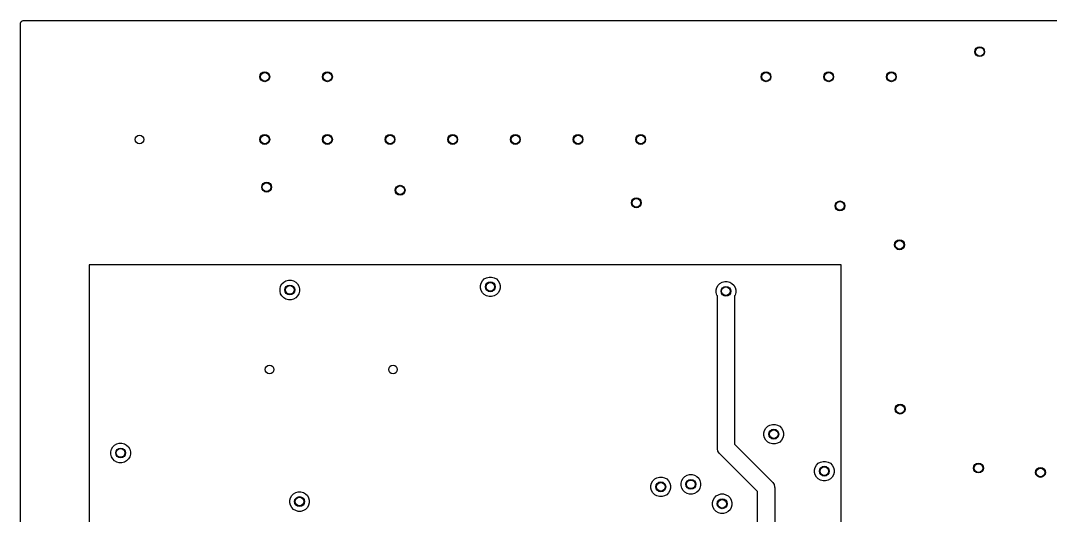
# Model space of a CAD drawing. Extents: x 3.9 to 7.48, y -4.89 to -2.91.
# Drawn here: x 3.899 to 5.542, y -3.697 to -2.908 of the extents above; entities that cross this region are included whole.
import ezdxf

# ---------------------------------------------------------------- set-up
doc = ezdxf.new("R2010")
doc.units = 0
doc.header["$MEASUREMENT"] = 0
doc.layers.add('BLACK', color=7, linetype='CONTINUOUS')

msp = doc.modelspace()

# ---------------------------------------------------------------- linework, layer by layer
at = {"layer": 'BLACK', "linetype": 'CONTINUOUS'}
for p, q in [((3.8998, -2.9095), (3.9018, -2.9081)), ((3.9018, -2.9081), (3.903, -2.9079)), ((3.903, -2.9079), (7.4744, -2.9079)), ((3.8991, -2.9118), (3.8998, -2.9095)), ((3.8991, -2.9864), (3.8991, -2.9118)), ((3.8991, -3.0658), (3.8991, -2.9864)), ((3.8991, -3.2975), (3.8991, -3.0658)), ((3.8991, -4.7993), (3.8991, -3.2975)), ((5.2087, -3.2975), (4.0087, -3.2975)), ((4.0087, -3.2975), (4.0087, -4.4975)), ((5.2087, -3.3104), (5.2087, -3.2975)), ((5.2087, -3.2975), (5.2087, -3.2975)), ((4.6391, -3.32), (4.6426, -3.318)), ((4.6426, -3.318), (4.6466, -3.3169)), ((4.6466, -3.3169), (4.6507, -3.3169)), ((4.6507, -3.3169), (4.6547, -3.318)), ((4.6547, -3.318), (4.6583, -3.32)), ((5.2087, -3.3774), (5.2087, -3.3104)), ((4.3131, -3.3355), (4.3141, -3.3315)), ((4.3131, -3.3396), (4.3131, -3.3355)), ((4.3141, -3.3315), (4.3162, -3.3279)), ((4.3162, -3.3279), (4.3191, -3.325)), ((4.3191, -3.325), (4.3226, -3.323)), ((4.3226, -3.323), (4.3266, -3.3219)), ((4.3266, -3.3219), (4.3307, -3.3219)), ((4.3307, -3.3219), (4.3347, -3.323)), ((4.3347, -3.323), (4.3383, -3.325)), ((4.3383, -3.325), (4.3412, -3.3279)), ((4.3412, -3.3279), (4.3432, -3.3315)), ((4.3432, -3.3315), (4.3443, -3.3355)), ((4.3443, -3.3355), (4.3443, -3.3396)), ((4.6331, -3.3305), (4.6341, -3.3265)), ((4.6331, -3.3346), (4.6331, -3.3305)), ((4.6341, -3.3385), (4.6331, -3.3346)), ((4.6341, -3.3265), (4.6362, -3.3229)), ((4.6362, -3.3229), (4.6391, -3.32)), ((4.6583, -3.32), (4.6612, -3.3229)), ((4.6612, -3.3229), (4.6632, -3.3265)), ((4.6632, -3.3265), (4.6643, -3.3305)), ((4.6643, -3.3346), (4.6632, -3.3385)), ((4.6643, -3.3305), (4.6643, -3.3346)), ((5.0091, -3.3375), (5.0102, -3.3336)), ((5.0102, -3.3336), (5.0123, -3.33)), ((5.0123, -3.33), (5.0152, -3.3271)), ((5.0152, -3.3271), (5.0187, -3.325)), ((5.0187, -3.325), (5.0227, -3.324)), ((5.0227, -3.324), (5.0268, -3.324)), ((5.0268, -3.324), (5.0308, -3.325)), ((5.0308, -3.325), (5.0343, -3.3271)), ((5.0343, -3.3271), (5.0372, -3.33)), ((5.0372, -3.33), (5.0393, -3.3336)), ((5.0393, -3.3336), (5.0404, -3.3375)), ((4.3141, -3.3435), (4.3131, -3.3396)), ((4.3162, -3.3471), (4.3141, -3.3435)), ((4.3191, -3.35), (4.3162, -3.3471)), ((4.3226, -3.3521), (4.3191, -3.35)), ((4.3266, -3.3531), (4.3226, -3.3521)), ((4.3347, -3.3521), (4.3307, -3.3531)), ((4.3383, -3.35), (4.3347, -3.3521)), ((4.3412, -3.3471), (4.3383, -3.35)), ((4.3432, -3.3435), (4.3412, -3.3471)), ((4.3443, -3.3396), (4.3432, -3.3435)), ((4.6362, -3.3421), (4.6341, -3.3385)), ((4.6391, -3.345), (4.6362, -3.3421)), ((4.6426, -3.3471), (4.6391, -3.345)), ((4.6466, -3.3481), (4.6426, -3.3471)), ((4.6507, -3.3481), (4.6466, -3.3481)), ((4.6547, -3.3471), (4.6507, -3.3481)), ((4.6583, -3.345), (4.6547, -3.3471)), ((4.6612, -3.3421), (4.6583, -3.345)), ((4.6632, -3.3385), (4.6612, -3.3421)), ((5.0091, -3.3416), (5.0091, -3.3375)), ((5.0102, -3.3456), (5.0091, -3.3416)), ((5.011, -3.347), (5.0102, -3.3456)), ((5.011, -3.5892), (5.011, -3.347)), ((5.0393, -3.3456), (5.0385, -3.347)), ((5.0385, -3.347), (5.0385, -3.5835)), ((5.0404, -3.3416), (5.0393, -3.3456)), ((5.0404, -3.3375), (5.0404, -3.3416)), ((4.3307, -3.3531), (4.3266, -3.3531)), ((5.2087, -3.4284), (5.2087, -3.3774)), ((5.2087, -4.2942), (5.2087, -3.4284)), ((5.0853, -3.5655), (5.0864, -3.5615)), ((5.0853, -3.5696), (5.0853, -3.5655)), ((5.0864, -3.5615), (5.0885, -3.5579)), ((5.0885, -3.5579), (5.0914, -3.555)), ((5.0914, -3.555), (5.0949, -3.553)), ((5.0949, -3.553), (5.0989, -3.5519)), ((5.0989, -3.5519), (5.103, -3.5519)), ((5.103, -3.5519), (5.107, -3.553)), ((5.107, -3.553), (5.1105, -3.555)), ((5.1105, -3.555), (5.1135, -3.5579)), ((5.1135, -3.5579), (5.1155, -3.5615)), ((5.1155, -3.5615), (5.1166, -3.5655)), ((5.1166, -3.5655), (5.1166, -3.5696)), ((4.0526, -3.583), (4.0566, -3.5819)), ((4.0566, -3.5819), (4.0607, -3.5819)), ((4.0607, -3.5819), (4.0647, -3.583)), ((5.0864, -3.5735), (5.0853, -3.5696)), ((5.0885, -3.5771), (5.0864, -3.5735)), ((5.0914, -3.58), (5.0885, -3.5771)), ((5.0949, -3.5821), (5.0914, -3.58)), ((5.0989, -3.5831), (5.0949, -3.5821)), ((5.107, -3.5821), (5.103, -3.5831)), ((5.1105, -3.58), (5.107, -3.5821)), ((5.1135, -3.5771), (5.1105, -3.58)), ((5.1155, -3.5735), (5.1135, -3.5771)), ((5.1166, -3.5696), (5.1155, -3.5735)), ((4.0431, -3.5955), (4.0441, -3.5915)), ((4.0431, -3.5996), (4.0431, -3.5955)), ((4.0441, -3.5915), (4.0462, -3.5879)), ((4.0462, -3.5879), (4.0491, -3.585)), ((4.0491, -3.585), (4.0526, -3.583)), ((4.0647, -3.583), (4.0683, -3.585)), ((4.0683, -3.585), (4.0712, -3.5879)), ((4.0712, -3.5879), (4.0732, -3.5915)), ((4.0732, -3.5915), (4.0743, -3.5955)), ((4.0743, -3.5955), (4.0743, -3.5996)), ((5.0111, -3.591), (5.011, -3.5892)), ((5.012, -3.5945), (5.0111, -3.591)), ((5.0138, -3.5976), (5.012, -3.5945)), ((5.015, -3.599), (5.0138, -3.5976)), ((5.0749, -3.6589), (5.015, -3.599)), ((5.0385, -3.5835), (5.0984, -3.6434)), ((5.103, -3.5831), (5.0989, -3.5831)), ((4.0441, -3.6035), (4.0431, -3.5996)), ((4.0462, -3.6071), (4.0441, -3.6035)), ((4.0491, -3.61), (4.0462, -3.6071)), ((4.0526, -3.6121), (4.0491, -3.61)), ((4.0566, -3.6131), (4.0526, -3.6121)), ((4.0607, -3.6131), (4.0566, -3.6131)), ((4.0647, -3.6121), (4.0607, -3.6131)), ((4.0683, -3.61), (4.0647, -3.6121)), ((4.0712, -3.6071), (4.0683, -3.61)), ((4.0732, -3.6035), (4.0712, -3.6071)), ((4.0743, -3.5996), (4.0732, -3.6035)), ((5.1692, -3.6169), (5.1721, -3.614)), ((5.1721, -3.614), (5.1756, -3.612)), ((5.1756, -3.612), (5.1796, -3.6109)), ((5.1796, -3.6109), (5.1837, -3.6109)), ((5.1837, -3.6109), (5.1877, -3.612)), ((5.1877, -3.612), (5.1913, -3.614)), ((5.1913, -3.614), (5.1942, -3.6169)), ((4.9626, -3.633), (4.9666, -3.6319)), ((4.9666, -3.6319), (4.9707, -3.6319)), ((4.9707, -3.6319), (4.9747, -3.633)), ((5.1661, -3.6245), (5.1671, -3.6205)), ((5.1661, -3.6286), (5.1661, -3.6245)), ((5.1671, -3.6325), (5.1661, -3.6286)), ((5.1671, -3.6205), (5.1692, -3.6169)), ((5.1942, -3.6169), (5.1962, -3.6205)), ((5.1962, -3.6205), (5.1973, -3.6245)), ((5.1973, -3.6286), (5.1962, -3.6325)), ((5.1973, -3.6245), (5.1973, -3.6286)), ((4.9051, -3.6495), (4.9061, -3.6455)), ((4.9061, -3.6455), (4.9082, -3.6419)), ((4.9082, -3.6419), (4.9111, -3.639)), ((4.9111, -3.639), (4.9146, -3.637)), ((4.9146, -3.637), (4.9186, -3.6359)), ((4.9186, -3.6359), (4.9227, -3.6359)), ((4.9227, -3.6359), (4.9267, -3.637)), ((4.9267, -3.637), (4.9303, -3.639)), ((4.9303, -3.639), (4.9332, -3.6419)), ((4.9332, -3.6419), (4.9352, -3.6455)), ((4.9352, -3.6455), (4.9363, -3.6495)), ((4.9531, -3.6455), (4.9541, -3.6415)), ((4.9531, -3.6496), (4.9531, -3.6455)), ((4.9541, -3.6415), (4.9562, -3.6379)), ((4.9562, -3.6379), (4.9591, -3.635)), ((4.9591, -3.635), (4.9626, -3.633)), ((4.9747, -3.633), (4.9783, -3.635)), ((4.9783, -3.635), (4.9812, -3.6379)), ((4.9812, -3.6379), (4.9832, -3.6415)), ((4.9832, -3.6415), (4.9843, -3.6455)), ((4.9843, -3.6455), (4.9843, -3.6496)), ((5.0984, -3.6434), (5.0996, -3.6448)), ((5.0996, -3.6448), (5.1014, -3.6479)), ((5.1014, -3.6479), (5.1014, -3.6479)), ((5.1014, -3.6479), (5.1023, -3.6513)), ((5.1692, -3.6361), (5.1671, -3.6325)), ((5.1721, -3.639), (5.1692, -3.6361)), ((5.1756, -3.6411), (5.1721, -3.639)), ((5.1796, -3.6421), (5.1756, -3.6411)), ((5.1837, -3.6421), (5.1796, -3.6421)), ((5.1877, -3.6411), (5.1837, -3.6421)), ((5.1913, -3.639), (5.1877, -3.6411)), ((5.1942, -3.6361), (5.1913, -3.639)), ((5.1962, -3.6325), (5.1942, -3.6361)), ((4.3317, -3.6654), (4.3346, -3.6625)), ((4.3346, -3.6625), (4.3382, -3.6604)), ((4.3382, -3.6604), (4.3422, -3.6593)), ((4.3422, -3.6593), (4.3463, -3.6593)), ((4.3463, -3.6593), (4.3503, -3.6604)), ((4.3503, -3.6604), (4.3538, -3.6625)), ((4.3538, -3.6625), (4.3567, -3.6654)), ((4.9051, -3.6536), (4.9051, -3.6495)), ((4.9061, -3.6575), (4.9051, -3.6536)), ((4.9082, -3.6611), (4.9061, -3.6575)), ((4.9111, -3.664), (4.9082, -3.6611)), ((4.9146, -3.6661), (4.9111, -3.664)), ((4.9303, -3.664), (4.9267, -3.6661)), ((4.9332, -3.6611), (4.9303, -3.664)), ((4.9352, -3.6575), (4.9332, -3.6611)), ((4.9363, -3.6536), (4.9352, -3.6575)), ((4.9363, -3.6495), (4.9363, -3.6536)), ((4.9541, -3.6535), (4.9531, -3.6496)), ((4.9562, -3.6571), (4.9541, -3.6535)), ((4.9591, -3.66), (4.9562, -3.6571)), ((4.9626, -3.6621), (4.9591, -3.66)), ((4.9666, -3.6631), (4.9626, -3.6621)), ((4.9707, -3.6631), (4.9666, -3.6631)), ((4.9747, -3.6621), (4.9707, -3.6631)), ((4.9783, -3.66), (4.9747, -3.6621)), ((4.9812, -3.6571), (4.9783, -3.66)), ((4.9832, -3.6535), (4.9812, -3.6571)), ((4.9843, -3.6496), (4.9832, -3.6535)), ((5.0091, -3.666), (5.0126, -3.664)), ((5.0126, -3.664), (5.0166, -3.6629)), ((5.0166, -3.6629), (5.0207, -3.6629)), ((5.0207, -3.6629), (5.0247, -3.664)), ((5.0247, -3.664), (5.0283, -3.666)), ((5.0749, -4.2342), (5.0749, -3.6589)), ((5.1023, -3.6513), (5.1025, -3.6531)), ((5.1025, -3.6531), (5.1025, -4.2342)), ((4.3286, -3.6729), (4.3297, -3.6689)), ((4.3286, -3.677), (4.3286, -3.6729)), ((4.3297, -3.681), (4.3286, -3.677)), ((4.3297, -3.6689), (4.3317, -3.6654)), ((4.3317, -3.6845), (4.3297, -3.681)), ((4.3567, -3.6654), (4.3588, -3.6689)), ((4.3588, -3.681), (4.3567, -3.6845)), ((4.3588, -3.6689), (4.3598, -3.6729)), ((4.3598, -3.677), (4.3588, -3.681)), ((4.3598, -3.6729), (4.3598, -3.677)), ((4.9186, -3.6671), (4.9146, -3.6661)), ((4.9227, -3.6671), (4.9186, -3.6671)), ((4.9267, -3.6661), (4.9227, -3.6671)), ((5.0031, -3.6765), (5.0041, -3.6725)), ((5.0031, -3.6806), (5.0031, -3.6765)), ((5.0041, -3.6845), (5.0031, -3.6806)), ((5.0041, -3.6725), (5.0062, -3.6689)), ((5.0062, -3.6689), (5.0091, -3.666)), ((5.0283, -3.666), (5.0312, -3.6689)), ((5.0312, -3.6689), (5.0332, -3.6725)), ((5.0332, -3.6725), (5.0343, -3.6765)), ((5.0343, -3.6806), (5.0332, -3.6845)), ((5.0343, -3.6765), (5.0343, -3.6806)), ((4.3346, -3.6875), (4.3317, -3.6845)), ((4.3382, -3.6895), (4.3346, -3.6875)), ((4.3422, -3.6906), (4.3382, -3.6895)), ((4.3463, -3.6906), (4.3422, -3.6906)), ((4.3503, -3.6895), (4.3463, -3.6906)), ((4.3538, -3.6875), (4.3503, -3.6895)), ((4.3567, -3.6845), (4.3538, -3.6875)), ((5.0062, -3.6881), (5.0041, -3.6845)), ((5.0091, -3.691), (5.0062, -3.6881)), ((5.0126, -3.6931), (5.0091, -3.691)), ((5.0166, -3.6941), (5.0126, -3.6931)), ((5.0207, -3.6941), (5.0166, -3.6941)), ((5.0247, -3.6931), (5.0207, -3.6941)), ((5.0283, -3.691), (5.0247, -3.6931)), ((5.0312, -3.6881), (5.0283, -3.691)), ((5.0332, -3.6845), (5.0312, -3.6881))]:
    msp.add_line(p, q, dxfattribs=at)
at = {"layer": 'BLACK'}
for centre, radius in [((5.4297, -2.9575), 0.00787), ((4.2887, -2.9975), 0.00787), ((4.3887, -2.9975), 0.00787), ((5.0887, -2.9975), 0.00787), ((5.1887, -2.9975), 0.00787), ((5.2887, -2.9975), 0.00787), ((4.0887, -3.0975), 0.00689), ((4.2887, -3.0975), 0.00787), ((4.3887, -3.0975), 0.00787), ((4.4887, -3.0975), 0.00787), ((4.5887, -3.0975), 0.00787), ((4.6887, -3.0975), 0.00787), ((4.7887, -3.0975), 0.00787), ((4.8887, -3.0975), 0.00787), ((4.2917, -3.1735), 0.00787), ((4.5047, -3.1785), 0.00787), ((4.8817, -3.1985), 0.00787), ((5.2067, -3.2035), 0.00787), ((5.3017, -3.2655), 0.00787), ((4.3287, -3.3375), 0.00787), ((4.6487, -3.3325), 0.00787), ((5.0247, -3.3396), 0.00787), ((4.2965, -3.4644), 0.00689), ((4.4934, -3.4644), 0.00689), ((5.3027, -3.5275), 0.00787), ((5.101, -3.5675), 0.00787), ((4.0587, -3.5975), 0.00787), ((5.4277, -3.6215), 0.00787), ((5.1817, -3.6265), 0.00787), ((5.5267, -3.6285), 0.00787), ((4.9207, -3.6515), 0.00787), ((4.9687, -3.6475), 0.00787), ((4.3442, -3.675), 0.00787), ((5.0187, -3.6785), 0.00787)]:
    msp.add_circle(centre, radius, dxfattribs=at)
at = {"layer": 'WHITE'}
for centre in [(5.4297, -2.9575), (4.2887, -2.9975), (4.3887, -2.9975), (5.0887, -2.9975), (5.1887, -2.9975), (5.2887, -2.9975), (4.0887, -3.0975), (4.2887, -3.0975), (4.3887, -3.0975), (4.4887, -3.0975), (4.5887, -3.0975), (4.6887, -3.0975), (4.7887, -3.0975), (4.8887, -3.0975), (4.2917, -3.1735), (4.5047, -3.1785), (4.8817, -3.1985), (5.2067, -3.2035), (5.3017, -3.2655), (4.3287, -3.3375), (4.6487, -3.3325), (5.0247, -3.3396), (4.2965, -3.4644), (4.4934, -3.4644), (5.3027, -3.5275), (5.101, -3.5675), (4.0587, -3.5975), (5.4277, -3.6215), (5.1817, -3.6265), (5.5267, -3.6285), (4.9207, -3.6515), (4.9687, -3.6475), (4.3442, -3.675), (5.0187, -3.6785)]:
    msp.add_circle(centre, 0.00689, dxfattribs=at)

doc.saveas('drawing.dxf')
